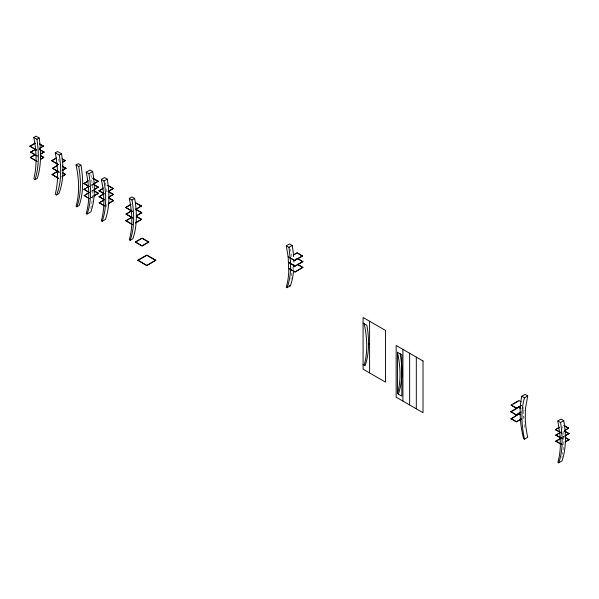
<?xml version="1.0" encoding="UTF-8"?>
<svg xmlns="http://www.w3.org/2000/svg" width="599" height="599" viewBox="0 0 599 599"><rect width="100%" height="100%" fill="white"/><g stroke="black" fill="none" stroke-linecap="round" stroke-linejoin="round"><path stroke-width="0.45" stroke-dasharray="3 2.25" d="M523.384 408.615L523.406 407.283M91.482 184.844L92.98 183.983M91.482 185.158L92.987 184.207M91.497 185.383L92.987 184.522M91.595 191.006L93.122 190.1M91.595 191.321L93.122 190.415M91.003 197.558L92.493 196.697M91.003 197.865L92.493 197.004M562.768 437.173L564.333 436.267M562.768 437.382L564.333 436.476M523.361 409.828L524.035 410.218M523.578 416.724L524.469 417.241M523.346 410.742L523.646 417.9A92.448 53.378 60 0 0 524.005 421.576M524.035 410.06L524.035 410.532M105.574 182.927A90.674 52.345 60 0 1 106.255 187.442M106.442 188.925A90.674 52.345 60 0 1 106.794 192.601M106.966 204.042A90.674 52.345 60 0 1 106.54 209.006M58.769 159.064A100.932 58.275 60 0 1 59.114 161.85M90.891 174.594A90.674 52.345 60 0 1 90.749 208.445M290.552 249.281A90.674 52.345 60 0 1 290.919 251.543M291.234 253.789A90.674 52.345 60 0 1 291.616 257.121M292.057 266.959A90.674 52.345 60 0 1 292.02 268.689M291.773 272.904A90.674 52.345 60 0 1 291.421 276.169M291.189 277.756A90.674 52.345 60 0 1 290.919 279.321M293.757 268.09A92.448 53.378 60 0 1 293.652 269.775M562.483 426.705A90.674 52.345 60 0 1 562.693 428.203M563.082 431.362A90.674 52.345 60 0 1 562.483 454.484M562.176 456.019A90.674 52.345 60 0 1 561.84 457.531M524.874 427.574A92.448 53.378 60 0 1 524.192 423.066"/><path stroke-width="0.9" d="M520.127 411.73A92.448 53.378 60 0 1 521.811 396.246L525.038 394.389L527.719 395.939L525.458 408.331L525.241 418.679A90.674 52.345 60 0 0 527.719 437.3L524.499 439.157L523.601 438.64A92.448 53.378 60 0 1 520.119 412.606M33.791 137.456L36.03 136.168L39.167 137.972A105.184 60.731 60 0 1 37.37 178.3L35.131 179.595L33.791 178.816A100.932 58.275 60 0 0 33.791 137.456L36.928 139.268L39.167 137.972M29.95 146.081L36.666 150.169L29.95 146.291L35.176 143.064M29.95 146.291L35.176 143.273M30.616 151.996L37.333 156.077L30.616 152.198L35.843 148.979M30.616 152.198L35.094 149.615M39.654 148.238L43.383 146.081L39.654 148.44M30.339 157.342L37.056 161.43L30.339 157.552L35.566 154.332M30.339 157.552L34.817 154.969M40.32 154.145L44.049 151.996L40.32 154.355M40.784 159.064L43.772 157.342L40.784 159.274M55.265 152.82L57.504 151.525L61.532 153.853A91.168 52.637 60 0 1 58.844 193.657L56.605 194.952L55.265 194.173A100.932 58.275 60 0 0 55.265 152.82L59.294 155.148L61.532 153.853M51.754 160.562L58.47 164.65L51.754 160.772L56.231 157.979M51.754 160.772L56.231 158.188M62.206 162.292L65.186 160.562L62.947 162.067M52.547 168.207L59.264 172.287L52.547 168.409L57.025 165.624M52.547 168.409L57.025 165.826M52.076 174.399L58.792 178.48L52.076 174.601L58.043 170.947M52.076 174.601L57.294 171.591M62.244 170.363L65.98 168.207L62.244 170.565M76.036 164.935L78.274 163.639L80.955 165.189A92.448 53.378 60 0 1 79.165 205.517L76.927 206.812L76.036 206.296A90.674 52.345 60 0 0 76.036 164.935L78.716 166.485L80.955 165.189M62.521 176.121L65.501 174.399L61.772 176.757M86.211 172.183L89.977 170.011L92.658 171.561A92.448 53.378 60 0 1 90.868 211.889L87.11 214.06L86.211 213.536A90.674 52.345 60 0 0 86.211 172.183L88.899 173.732L92.658 171.561M83.882 183.264L89.258 186.671L83.882 183.571L88.36 180.673M83.882 183.571L87.611 181.415M84.025 189.157L89.393 192.564L84.025 189.464L89.244 186.139M84.025 189.464L85.515 188.603M87.005 187.742L89.244 186.446M93.736 183.781L98.214 181.19L93.736 184.088M101.306 179.445L104.525 177.589L107.214 179.138A92.448 53.378 60 0 1 105.424 219.466L102.197 221.323L101.306 220.806A90.674 52.345 60 0 0 101.306 179.445L103.994 181.003L107.214 179.138M84.137 195.319L89.506 198.726L84.137 195.626L88.615 192.736M93.871 189.673L98.348 187.09L94.62 189.554M86.376 194.338L88.615 193.043M98.977 190.527L104.346 193.941L98.977 190.841L103.455 187.944M98.977 190.841L102.706 188.685M93.983 195.836L98.461 193.252L93.983 196.143M99.112 196.42L104.488 199.834L99.112 196.734L103.59 193.836M99.112 196.734L103.59 194.151M108.075 191.478L113.301 188.46L108.075 191.785M99.224 202.582L104.6 205.996L99.224 202.896L103.702 199.999M108.966 196.936L113.443 194.353L108.966 197.251M99.224 202.896L102.953 200.74M108.329 203.533L113.555 200.515L108.329 203.84M129.272 198.449L131.96 196.899L134.648 198.449A92.448 53.378 60 0 1 132.851 238.776L130.17 240.326L129.272 239.81A90.674 52.345 60 0 0 129.272 198.449L131.96 199.999L134.648 198.449M125.685 207.306L132.401 211.387L125.685 207.509L130.911 204.289M125.685 207.509L130.911 204.499M126.082 213.94L132.798 218.021L126.082 214.143L131.301 210.923M126.082 214.143L131.301 211.133M135.389 209.455L141.357 206.011L135.389 209.665M125.91 220.612L132.626 224.7L125.91 220.821L131.885 217.167M125.91 220.821L131.136 217.804M136.527 215.662L141.753 212.645L136.527 215.872M135.614 222.768L141.581 219.324L135.614 222.978M135.344 241.966L142.06 238.095L148.777 241.966L142.06 246.054L135.344 241.966L142.06 245.845L148.777 241.966M135.344 242.176L142.06 238.297L148.777 242.176M137.86 260.236L146.815 255.069L155.77 260.236L146.815 265.612L137.86 260.236L146.815 265.409L155.77 260.236M137.86 260.445L146.815 255.271L155.77 260.445M293.503 271.429A92.448 53.378 60 0 1 290.403 285.813L287.176 287.677L286.285 287.161A90.674 52.345 60 0 0 288.763 271.407L288.194 257.136L286.285 245.8L289.504 243.943L292.192 245.493A92.448 53.378 60 0 1 293.622 256.664M286.285 245.8L288.973 247.35L292.192 245.493M293.188 255.002L297.104 252.741L302.48 256.05L294.641 260.572L288.149 256.829M293.974 254.762L297.104 252.95L302.48 256.05M295.906 259.3L297.471 258.394L302.847 261.703L295.007 266.226L289.639 263.126L289.639 262.609M289.272 257.473L294.641 260.37L302.48 255.848M293.57 266.533L295.142 265.627M288.643 262.347L295.007 266.023L302.847 261.501M289.654 268.794L295.03 271.894L302.862 267.371L295.03 272.103L288.823 268.524M521.182 405.725L516.48 408.443L511.104 405.029L518.944 400.506L521.242 401.839M513.455 403.981L518.157 401.27M521.811 396.246L524.499 397.803L527.719 395.939M511.104 405.029L516.48 408.129L521.182 405.418M520.898 412.337L516.196 415.055L510.827 411.64L518.659 407.118L520.965 408.443M510.827 411.947L516.308 408.788M510.827 411.64L516.196 414.74L520.898 412.03M521.115 419.233L516.413 421.951L511.037 418.851L518.876 414.014L520.411 414.897M511.037 418.851L518.876 414.014M511.037 418.536L516.413 421.636L521.115 418.926M557.841 420.962L561.068 419.098L563.749 420.648A92.448 53.378 60 0 1 561.959 460.975L558.74 462.832L557.841 462.316A90.674 52.345 60 0 0 560.327 446.562L560.11 435.975L557.841 420.962L560.529 422.512L561.143 426.286L562.161 437.285L561.914 447.618A92.448 53.378 60 0 1 558.74 462.832M560.529 422.512L563.749 420.648M560.829 432.628L555.46 429.738L559.376 427.267M555.46 429.738L559.376 427.476M561.196 437.764L561.196 438.281L555.827 435.181L560.529 432.261M555.827 435.181L559.743 432.92M564.752 430.367L568.668 428.105L564.752 430.576M561.218 443.852L561.218 444.368L555.842 441.261L560.544 438.341M565.112 435.817L569.035 433.556L565.112 436.02M555.842 441.261L560.544 438.55M565.134 441.897L569.05 439.636L565.134 442.107M298.242 259.045L302.847 261.703M297.493 264.271L302.862 267.371M298.257 264.923L302.862 267.581M564.063 425.447L568.668 428.105M564.063 425.657L568.668 428.315M564.43 430.898L569.035 433.556M564.43 431.1L569.035 433.758M520.194 408.316L518.659 407.118M555.46 429.528L561.922 433.264M565.209 437.42L569.05 439.636M565.209 437.629L569.05 439.846M363.084 323.138L366.873 325.324A92.448 53.378 60 0 1 365.083 365.652L363.084 364.492M555.827 434.979L562.184 438.648M289.504 285.296L290.403 285.813M555.842 441.059L562.109 444.675M39.654 143.925L43.383 146.081M39.654 144.134L43.383 146.291M397.459 352.257L401.832 354.788L401.832 396.141L397.459 393.618L397.459 352.257A90.674 52.345 60 0 1 397.459 393.618M62.206 158.84L65.186 160.562M62.206 159.049L65.186 160.772M107.932 185.361L113.301 188.46M107.932 185.668L113.301 188.767M135.389 202.567L141.357 206.011M92.838 178.09L98.214 181.19M135.389 202.769L141.357 206.221M92.838 178.405L98.214 181.504M39.571 149.413L44.049 151.996M39.571 149.615L44.049 152.198M108.831 191.695L113.443 194.353M109.602 192.451L113.443 194.668M62.244 166.05L65.98 168.207M62.244 166.26L65.98 168.409M93.744 184.432L98.348 187.09M95.278 185.623L98.348 187.397M135.778 209.201L141.753 212.645M368.565 343.631L369.59 344.223M135.778 209.403L141.753 212.855M40.784 155.62L43.772 157.342M40.784 155.83L43.772 157.552M108.951 197.857L113.555 200.515M108.951 198.164L113.555 200.83M93.856 190.587L98.461 193.252M62.521 172.677L65.501 174.399M93.856 190.901L98.461 193.559M62.521 172.879L65.501 174.601M136.362 216.306L141.581 219.324M136.362 216.516L141.581 219.526M288.973 247.35L290.597 262.13L290.358 272.463A92.448 53.378 60 0 1 287.176 287.677M416.305 357.109L416.305 408.803M409.634 353.253L409.634 404.954M402.917 349.374L402.917 401.075M369.59 321.244L369.598 372.945M131.96 199.999A92.448 53.378 60 0 1 130.17 240.326M103.994 181.003A92.448 53.378 60 0 1 102.197 221.323M78.716 166.485A92.448 53.378 60 0 1 76.927 206.812M59.294 155.148A91.168 52.637 60 0 1 56.605 194.952M36.928 139.268A105.184 60.731 60 0 1 35.131 179.595M364.185 323.774A90.674 52.345 60 0 1 364.185 365.135M400.139 353.807A92.448 53.378 60 0 1 398.35 394.135M88.899 173.732A92.448 53.378 60 0 1 87.11 214.06M293.824 260.266A92.448 53.378 60 0 1 293.869 262.04M293.877 264.668A92.448 53.378 60 0 1 293.802 267.244M524.499 439.157A90.674 52.345 60 0 1 524.499 397.803M385.471 330.408L363.084 317.485L363.084 369.186L385.471 382.11L385.471 330.408M423.021 360.987L396.156 345.473L396.156 397.174L423.021 412.681L423.021 360.987"/></g></svg>
